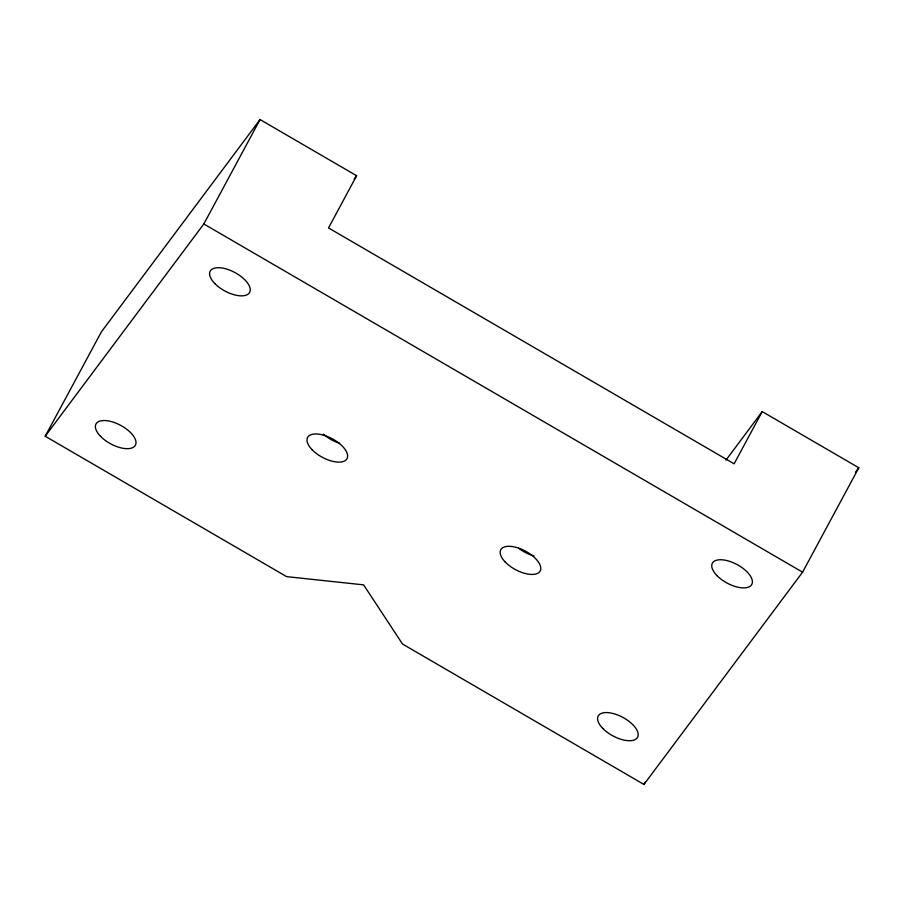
<?xml version="1.0" encoding="UTF-8"?>
<svg xmlns="http://www.w3.org/2000/svg" width="904" height="904" viewBox="0 0 904 904"><rect width="100%" height="100%" fill="white"/><g stroke="black" fill="none" stroke-linecap="round" stroke-linejoin="round"><path stroke-width="1.36" d="M45.2 436.236L101.417 331.824L260.047 119.554L356.628 175.726L328.514 227.932L734.116 463.808L762.23 411.602L858.8 467.763L802.582 572.175L643.953 784.446L402.517 644.032L363.611 584.865L286.636 576.639L45.2 436.236L203.829 223.977L260.047 119.554M643.953 784.446L645.286 781.96M354.097 179.105L356.628 175.726M725.946 460.147L762.23 411.602M855.421 472.283L858.8 467.763M203.829 223.977L802.582 572.175M533.993 555.937A22.385 10.509 28.3 0 1 518.704 548.265M339.542 443.231A22.385 10.509 28.3 0 1 323.429 434.191M100.547 436.338A22.385 10.509 28.3 0 0 135.012 445.83A22.385 10.509 28.3 0 0 111.531 421.637A22.385 10.509 28.3 0 0 100.547 436.338M214.756 283.506A22.385 10.509 28.3 0 0 249.221 293.009A22.385 10.509 28.3 0 0 225.74 268.804A22.385 10.509 28.3 0 0 214.756 283.506M602.719 728.375A22.385 10.509 28.3 0 0 637.184 737.879A22.385 10.509 28.3 0 0 613.703 713.674A22.385 10.509 28.3 0 0 602.719 728.375M716.928 575.554A22.385 10.509 28.3 0 0 751.394 585.046A22.385 10.509 28.3 0 0 727.923 560.842A22.385 10.509 28.3 0 0 716.928 575.554M505.313 562.107A22.385 10.509 28.3 0 0 539.778 571.599A22.385 10.509 28.3 0 0 516.297 547.406A22.385 10.509 28.3 0 0 505.313 562.107M312.162 449.785A22.385 10.509 28.3 0 0 346.627 459.277A22.385 10.509 28.3 0 0 323.157 435.073A22.385 10.509 28.3 0 0 312.162 449.785"/></g></svg>
